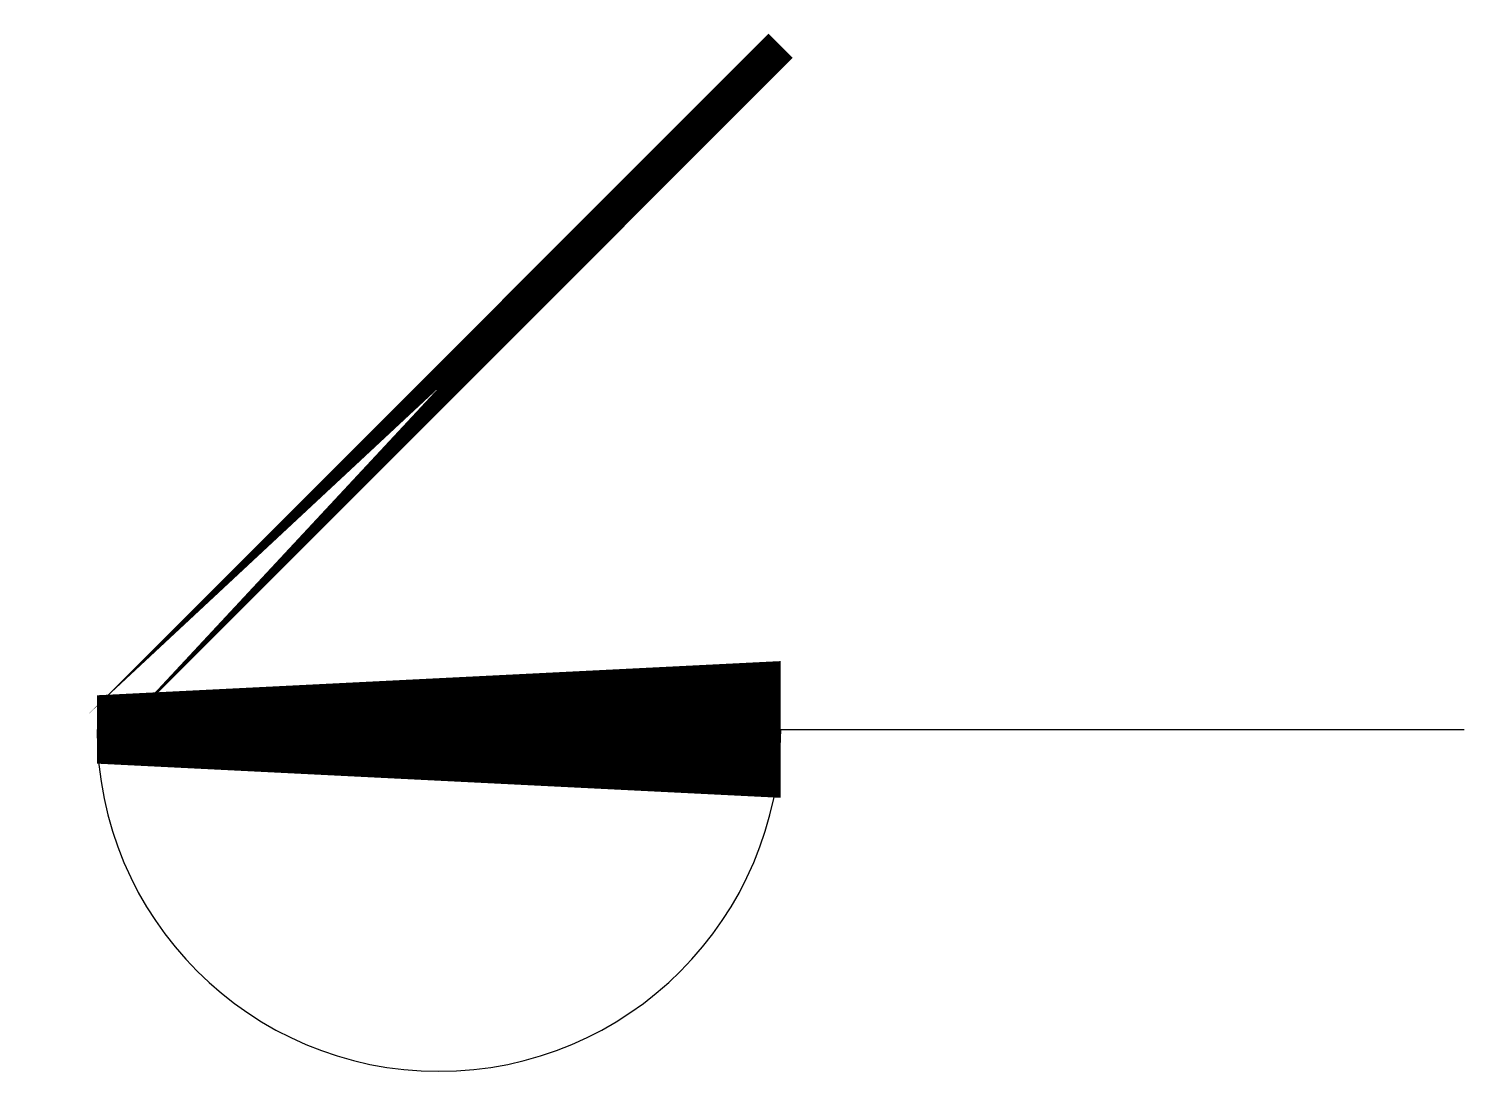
# Model space of a CAD drawing. Extents: x -1 to 20, y -5 to 10.2.
import ezdxf

# ---------------------------------------------------------------- set-up
doc = ezdxf.new("R2010")
doc.units = 0

msp = doc.modelspace()

# ---------------------------------------------------------------- linework, layer by layer
at = {"const_width": 0.5}
msp.add_lwpolyline([(0, 0), (10, 10)], close=True, dxfattribs=at)
for points, format in [([(0, 0, 1, 2, 0), (10, 0, 0, 0, 0)], "xyseb"), ([(0, 0, 1), (10, 0), (20, 0)], "xyb")]:
    msp.add_lwpolyline(points, format=format)
msp.add_lwpolyline([(0, 0)])

doc.saveas('drawing.dxf')
